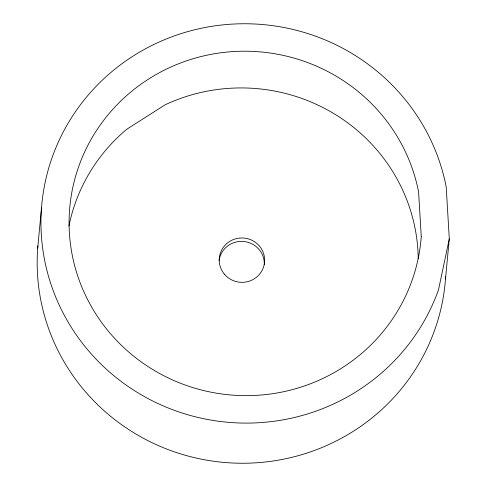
<?xml version="1.0" encoding="UTF-8"?>
<svg xmlns="http://www.w3.org/2000/svg" width="487" height="487" viewBox="0 0 487 487"><rect width="100%" height="100%" fill="white"/><g stroke="black" fill="none" stroke-linecap="round" stroke-linejoin="round"><path stroke-width="0.73" d="M37.706 248.151L41.505 208.004M445.495 278.996L449.294 238.849L446.195 186.801A204.479 199.633 5.4 0 0 140.633 51.506A204.479 199.633 5.4 0 0 116.265 377.656A204.479 199.633 5.4 0 0 438.495 289.85L449.294 238.849M445.654 276.75A204.479 199.633 5.4 0 1 226.729 462.65A204.479 199.633 5.4 0 1 37.889 245.905M68.941 226.023A176.361 172.179 5.4 0 1 126.65 129.329L165.111 104.796A176.361 172.179 5.4 0 1 418.23 258.469M219.101 260.423A22.719 22.183 5.4 0 1 243.628 241.485A22.719 22.183 5.4 0 1 264.301 264.569M421.255 236.731L418.583 191.835A176.361 172.179 5.4 0 0 142.186 83.344A176.361 172.179 5.4 0 0 159.45 373.419A176.361 172.179 5.4 0 0 421.255 236.731M224.738 274.577A22.719 22.183 5.4 0 0 263.382 267.527A22.719 22.183 5.4 0 0 237.662 238.338A22.719 22.183 5.4 0 0 224.738 274.577"/></g></svg>
